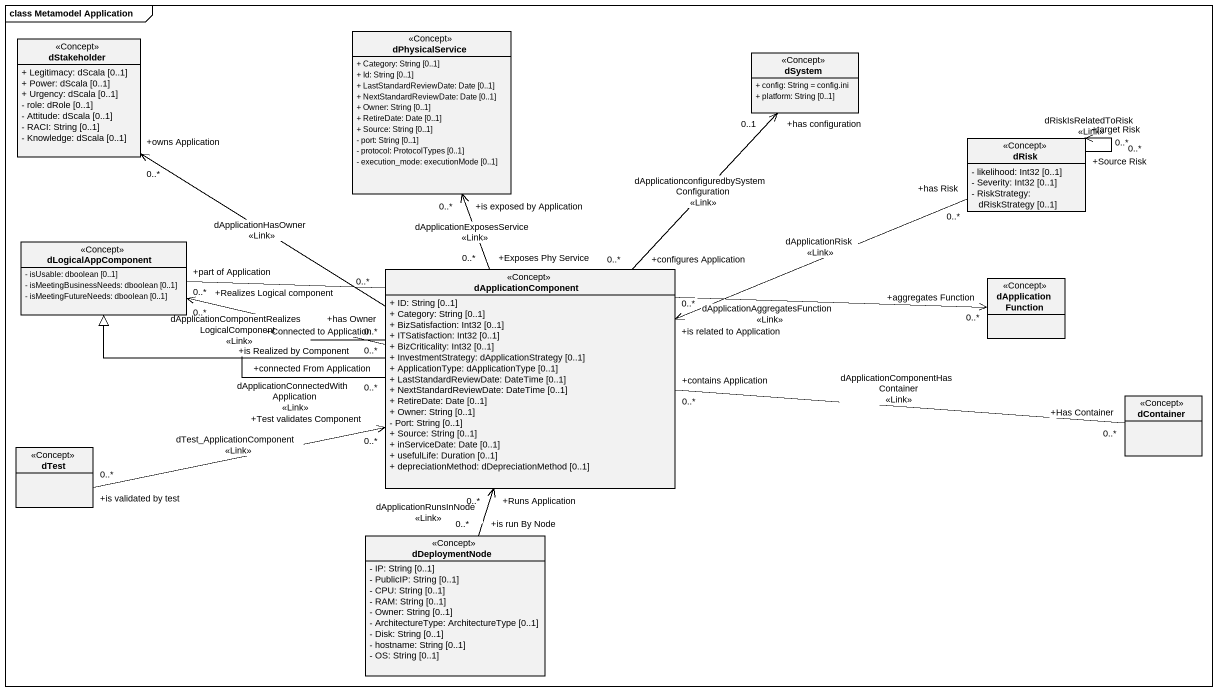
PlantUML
@startuml
mainframe class Metamodel Application
hide circle
hide empty members
skinparam classAttributeIconSize 0
class dStakeholder <<Concept>> {
  + Legitimacy: dScala [0..1]
  + Power: dScala [0..1]
  + Urgency: dScala [0..1]
  - role: dRole [0..1]
  - Attitude: dScala [0..1]
  - RACI: String [0..1]
  - Knowledge: dScala [0..1]
}
class dPhysicalService <<Concept>> {
  + Category: String [0..1]
  + Id: String [0..1]
  + LastStandardReviewDate: Date [0..1]
  + NextStandardReviewDate: Date [0..1]
  + Owner: String [0..1]
  + RetireDate: Date [0..1]
  + Source: String [0..1]
  - port: String [0..1]
  - protocol: ProtocolTypes [0..1]
  - execution_mode: executionMode [0..1]
}
class dSystem <<Concept>> {
  + config: String = config.ini
  + platform: String [0..1]
}
class dRisk <<Concept>> {
  - likelihood: Int32 [0..1]
  - Severity: Int32 [0..1]
  - RiskStrategy: dRiskStrategy [0..1]
}
class dLogicalAppComponent <<Concept>> {
  - isUsable: dboolean [0..1]
  - isMeetingBusinessNeeds: dboolean [0..1]
  - isMeetingFutureNeeds: dboolean [0..1]
}
class dApplicationComponent <<Concept>> {
  + ID: String [0..1]
  + Category: String [0..1]
  + BizSatisfaction: Int32 [0..1]
  + ITSatisfaction: Int32 [0..1]
  + BizCriticality: Int32 [0..1]
  + InvestmentStrategy: dApplicationStrategy [0..1]
  + ApplicationType: dApplicationType [0..1]
  + LastStandardReviewDate: DateTime [0..1]
  + NextStandardReviewDate: DateTime [0..1]
  + RetireDate: Date [0..1]
  + Owner: String [0..1]
  - Port: String [0..1]
  + Source: String [0..1]
  + inServiceDate: Date [0..1]
  + usefulLife: Duration [0..1]
  + depreciationMethod: dDepreciationMethod [0..1]
}
class dApplicationFunction <<Concept>>
class dContainer <<Concept>>
class dTest <<Concept>>
class dDeploymentNode <<Concept>> {
  - IP: String [0..1]
  - PublicIP: String [0..1]
  - CPU: String [0..1]
  - RAM: String [0..1]
  - Owner: String [0..1]
  - ArchitectureType: ArchitectureType [0..1]
  - Disk: String [0..1]
  - hostname: String [0..1]
  - OS: String [0..1]
}
dRisk "+Source Risk\n0..*" --> "+target Risk\n0..*" dRisk : dRiskIsRelatedToRisk\n<<Link>>
dRisk "+has Risk\n0..*" -left-> "+is related to Application\n0..*" dApplicationComponent : dApplicationRisk\n<<Link>>
dLogicalAppComponent "+part of Application\n0..*" -right-> "+aggregates Function\n0..*" dApplicationFunction : dApplicationAggregatesFunction\n<<Link>>
dApplicationComponent "+has Owner\n0..*" -up-> "+owns Application\n0..*" dStakeholder : dApplicationHasOwner\n<<Link>>
dApplicationComponent "+Exposes Phy Service\n0..*" -up-> "+is exposed by Application\n0..*" dPhysicalService : dApplicationExposesService\n<<Link>>
dApplicationComponent "+configures Application\n0..*" -up-> "+has configuration\n0..1" dSystem : dApplicationconfiguredbySystemConfiguration\n<<Link>>
dApplicationComponent -left-|> dLogicalAppComponent
dApplicationComponent "+is Realized by Component\n0..*" -left-> "+Realizes Logical component\n0..*" dLogicalAppComponent : dApplicationComponentRealizesLogicalComponent\n<<Link>>
dApplicationComponent "+Connected to Application\n0..*" -- "+connected From Application\n0..*" dApplicationComponent : dApplicationConnectedWithApplication\n<<Link>>
dApplicationComponent "+contains Application\n0..*" -right- "+Has Container\n0..*" dContainer : dApplicationComponentHasContainer\n<<Link>>
dTest "+is validated by test\n0..*" -right-> "+Test validates Component\n0..*" dApplicationComponent : dTest_ApplicationComponent\n<<Link>>
dDeploymentNode "+is run By Node\n0..*" -up-> "+Runs Application\n0..*" dApplicationComponent : dApplicationRunsInNode\n<<Link>>
@enduml
